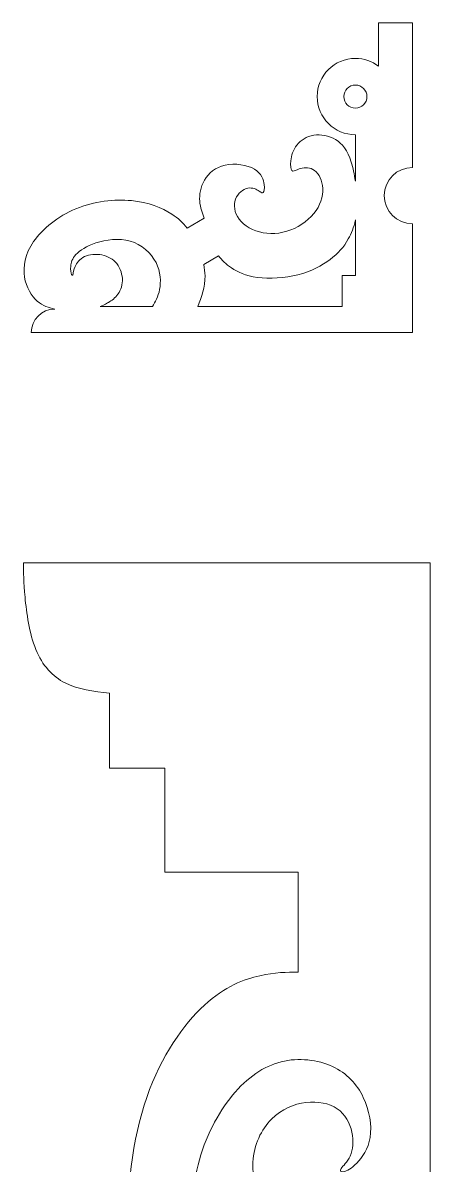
# Model space of a CAD drawing. Header units: millimetres. Extents: x -77 to 114, y -14 to 198.
# Drawn here: x 93.5 to 114.4, y 122.5 to 181 of the extents above; entities that cross this region are included whole.
import ezdxf

# ---------------------------------------------------------------- set-up
doc = ezdxf.new("R2010")
doc.units = ezdxf.units.MM
doc.header["$MEASUREMENT"] = 0
doc.layers.add('Default', color=7, linetype='Continuous')

msp = doc.modelspace()

# ---------------------------------------------------------------- linework, layer by layer
at = {"layer": 'Default', "lineweight": 9}
msp.add_ellipse((110.586, 177.229), major_axis=(0, 0.591), ratio=1, dxfattribs=at)
for points, knots in [([(113.504, 173.591), (113.504, 173.591), (113.504, 181.008), (113.504, 181.008), (113.504, 181.008), (113.504, 181.008), (111.767, 181.008), (111.767, 181.008)], [0, 0, 0, 0, 0.333333, 0.333333, 0.333333, 0.333333, 1, 1, 1, 1]), ([(111.767, 178.791), (111.439, 179.04), (111.03, 179.187), (110.586, 179.187), (110.586, 179.187), (109.505, 179.187), (108.628, 178.311), (108.628, 177.229), (108.628, 177.229), (108.628, 176.148), (109.505, 175.271), (110.586, 175.271)], [0, 0, 0, 0, 0.25, 0.25, 0.25, 0.25, 0.5, 0.5, 0.5, 0.5, 1, 1, 1, 1]), ([(110.586, 172.887), (110.534, 173.242), (110.46, 173.584), (110.373, 173.865), (110.373, 173.865), (110.178, 174.493), (109.912, 174.822), (109.571, 175.025), (109.571, 175.025), (109.229, 175.228), (108.81, 175.306), (108.448, 175.247), (108.448, 175.247), (108.087, 175.189), (107.782, 174.994), (107.587, 174.744), (107.587, 174.744), (107.391, 174.493), (107.305, 174.185), (107.277, 173.937), (107.277, 173.937), (107.249, 173.689), (107.28, 173.501), (107.334, 173.435), (107.334, 173.435), (107.388, 173.369), (107.465, 173.425), (107.637, 173.491), (107.637, 173.491), (107.81, 173.557), (108.078, 173.634), (108.321, 173.538), (108.321, 173.538), (108.564, 173.443), (108.783, 173.175), (108.87, 172.809), (108.87, 172.809), (108.958, 172.443), (108.915, 171.977), (108.67, 171.545), (108.67, 171.545), (108.426, 171.113), (107.979, 170.712), (107.466, 170.472), (107.466, 170.472), (106.954, 170.232), (106.375, 170.152), (105.858, 170.247), (105.858, 170.247), (105.341, 170.343), (104.885, 170.614), (104.633, 170.946), (104.633, 170.946), (104.38, 171.278), (104.331, 171.673), (104.445, 171.974), (104.445, 171.974), (104.559, 172.276), (104.836, 172.486), (105.077, 172.533), (105.077, 172.533), (105.319, 172.581), (105.526, 172.467), (105.652, 172.387), (105.652, 172.387), (105.778, 172.307), (105.824, 172.261), (105.864, 172.305), (105.864, 172.305), (105.904, 172.35), (105.938, 172.486), (105.907, 172.721), (105.907, 172.721), (105.876, 172.956), (105.781, 173.292), (105.413, 173.509), (105.413, 173.509), (105.045, 173.726), (104.405, 173.825), (103.908, 173.717), (103.908, 173.717), (103.41, 173.609), (103.056, 173.295), (102.85, 172.943), (102.85, 172.943), (102.644, 172.59), (102.585, 172.199), (102.608, 171.868), (102.608, 171.868), (102.632, 171.536), (102.737, 171.263), (102.842, 170.991)], [0, 0, 0, 0, 0.041667, 0.041667, 0.041667, 0.041667, 0.083333, 0.083333, 0.083333, 0.083333, 0.125, 0.125, 0.125, 0.125, 0.166667, 0.166667, 0.166667, 0.166667, 0.208333, 0.208333, 0.208333, 0.208333, 0.25, 0.25, 0.25, 0.25, 0.291667, 0.291667, 0.291667, 0.291667, 0.333333, 0.333333, 0.333333, 0.333333, 0.375, 0.375, 0.375, 0.375, 0.416667, 0.416667, 0.416667, 0.416667, 0.458333, 0.458333, 0.458333, 0.458333, 0.5, 0.5, 0.5, 0.5, 0.541667, 0.541667, 0.541667, 0.541667, 0.583333, 0.583333, 0.583333, 0.583333, 0.625, 0.625, 0.625, 0.625, 0.666667, 0.666667, 0.666667, 0.666667, 0.708333, 0.708333, 0.708333, 0.708333, 0.75, 0.75, 0.75, 0.75, 0.791667, 0.791667, 0.791667, 0.791667, 0.833333, 0.833333, 0.833333, 0.833333, 0.875, 0.875, 0.875, 0.875, 0.916667, 0.916667, 0.916667, 0.916667, 1, 1, 1, 1]), ([(113.504, 173.591), (112.708, 173.591), (112.063, 172.946), (112.063, 172.15), (112.063, 172.15), (112.063, 171.354), (112.708, 170.709), (113.504, 170.709)], [0, 0, 0, 0, 0.333333, 0.333333, 0.333333, 0.333333, 1, 1, 1, 1]), ([(95.175, 166.332), (94.873, 166.409), (94.571, 166.486), (94.282, 166.743), (94.282, 166.743), (93.993, 166.999), (93.715, 167.437), (93.629, 167.975), (93.629, 167.975), (93.543, 168.514), (93.648, 169.154), (94.097, 169.801), (94.097, 169.801), (94.547, 170.447), (95.341, 171.1), (96.265, 171.482), (96.265, 171.482), (97.188, 171.863), (98.241, 171.975), (99.109, 171.894), (99.109, 171.894), (99.977, 171.814), (100.661, 171.543), (101.184, 171.199), (101.184, 171.199), (101.497, 170.992), (101.753, 170.76), (101.97, 170.488)], [0, 0, 0, 0, 0.125, 0.125, 0.125, 0.125, 0.25, 0.25, 0.25, 0.25, 0.375, 0.375, 0.375, 0.375, 0.5, 0.5, 0.5, 0.5, 0.625, 0.625, 0.625, 0.625, 0.75, 0.75, 0.75, 0.75, 1, 1, 1, 1]), ([(93.974, 165.131), (93.974, 165.131), (113.504, 165.131), (113.504, 165.131), (113.504, 165.131), (113.504, 165.131), (113.504, 170.709), (113.504, 170.709)], [0, 0, 0, 0, 0.333333, 0.333333, 0.333333, 0.333333, 1, 1, 1, 1]), ([(103.574, 169.058), (103.754, 168.851), (103.935, 168.644), (104.236, 168.441), (104.236, 168.441), (104.537, 168.237), (104.959, 168.037), (105.567, 167.958), (105.567, 167.958), (106.175, 167.88), (106.969, 167.923), (107.642, 168.095), (107.642, 168.095), (108.314, 168.268), (108.866, 168.569), (109.285, 168.88), (109.285, 168.88), (109.703, 169.191), (109.99, 169.512), (110.223, 169.93), (110.223, 169.93), (110.376, 170.203), (110.506, 170.518), (110.586, 170.904)], [0, 0, 0, 0, 0.142857, 0.142857, 0.142857, 0.142857, 0.285714, 0.285714, 0.285714, 0.285714, 0.428571, 0.428571, 0.428571, 0.428571, 0.571429, 0.571429, 0.571429, 0.571429, 0.714286, 0.714286, 0.714286, 0.714286, 1, 1, 1, 1]), ([(100.186, 166.461), (100.333, 166.709), (100.481, 166.958), (100.552, 167.341), (100.552, 167.341), (100.623, 167.724), (100.617, 168.242), (100.368, 168.723), (100.368, 168.723), (100.118, 169.205), (99.626, 169.652), (99.044, 169.822), (99.044, 169.822), (98.462, 169.993), (97.791, 169.889), (97.29, 169.726), (97.29, 169.726), (96.79, 169.562), (96.461, 169.34), (96.265, 169.128), (96.265, 169.128), (96.07, 168.916), (96.008, 168.712), (95.994, 168.529), (95.994, 168.529), (95.98, 168.346), (96.014, 168.183), (96.043, 168.111), (96.043, 168.111), (96.073, 168.038), (96.098, 168.057), (96.114, 168.132), (96.114, 168.132), (96.131, 168.208), (96.141, 168.34), (96.222, 168.514), (96.222, 168.514), (96.304, 168.688), (96.458, 168.904), (96.705, 169.023), (96.705, 169.023), (96.953, 169.144), (97.295, 169.168), (97.598, 169.108), (97.598, 169.108), (97.901, 169.048), (98.166, 168.903), (98.354, 168.664), (98.354, 168.664), (98.542, 168.423), (98.653, 168.087), (98.647, 167.788), (98.647, 167.788), (98.64, 167.487), (98.517, 167.223), (98.363, 167.033), (98.363, 167.033), (98.209, 166.844), (98.025, 166.73), (97.877, 166.647), (97.877, 166.647), (97.729, 166.564), (97.619, 166.512), (97.508, 166.461)], [0, 0, 0, 0, 0.058824, 0.058824, 0.058824, 0.058824, 0.117647, 0.117647, 0.117647, 0.117647, 0.176471, 0.176471, 0.176471, 0.176471, 0.235294, 0.235294, 0.235294, 0.235294, 0.294118, 0.294118, 0.294118, 0.294118, 0.352941, 0.352941, 0.352941, 0.352941, 0.411765, 0.411765, 0.411765, 0.411765, 0.470588, 0.470588, 0.470588, 0.470588, 0.529412, 0.529412, 0.529412, 0.529412, 0.588235, 0.588235, 0.588235, 0.588235, 0.647059, 0.647059, 0.647059, 0.647059, 0.705882, 0.705882, 0.705882, 0.705882, 0.764706, 0.764706, 0.764706, 0.764706, 0.823529, 0.823529, 0.823529, 0.823529, 0.882353, 0.882353, 0.882353, 0.882353, 1, 1, 1, 1]), ([(102.812, 168.618), (102.851, 168.423), (102.875, 168.228), (102.879, 168.045), (102.879, 168.045), (102.893, 167.452), (102.705, 166.956), (102.517, 166.461)], [0, 0, 0, 0, 0.333333, 0.333333, 0.333333, 0.333333, 1, 1, 1, 1]), ([(102.517, 166.461), (102.517, 166.461), (109.902, 166.461), (109.902, 166.461), (109.902, 166.461), (109.902, 166.461), (109.902, 168.049), (109.902, 168.049)], [0, 0, 0, 0, 0.333333, 0.333333, 0.333333, 0.333333, 1, 1, 1, 1]), ([(93.581, 153.326), (93.581, 153.326), (114.417, 153.326), (114.417, 153.326), (114.417, 153.326), (114.417, 153.326), (114.417, 5.259), (114.417, 5.259), (114.417, 5.259), (114.417, 5.259), (110.832, 5.259), (110.832, 5.259)], [0, 0, 0, 0, 0.25, 0.25, 0.25, 0.25, 0.5, 0.5, 0.5, 0.5, 1, 1, 1, 1]), ([(93.581, 153.326), (93.581, 152.833), (93.581, 152.34), (93.655, 151.559), (93.655, 151.559), (93.729, 150.777), (93.877, 149.705), (94.209, 148.886), (94.209, 148.886), (94.541, 148.067), (95.058, 147.501), (95.717, 147.168), (95.717, 147.168), (96.376, 146.836), (97.177, 146.737), (97.977, 146.639)], [0, 0, 0, 0, 0.2, 0.2, 0.2, 0.2, 0.4, 0.4, 0.4, 0.4, 0.6, 0.6, 0.6, 0.6, 1, 1, 1, 1]), ([(97.977, 146.639), (97.977, 146.639), (97.977, 142.797), (97.977, 142.797), (97.977, 142.797), (97.977, 142.797), (100.822, 142.797), (100.822, 142.797), (100.822, 142.797), (100.822, 142.797), (100.822, 137.477), (100.822, 137.477), (100.822, 137.477), (100.822, 137.477), (107.656, 137.477), (107.656, 137.477), (107.656, 137.477), (107.656, 137.477), (107.656, 132.342), (107.656, 132.342)], [0, 0, 0, 0, 0.166667, 0.166667, 0.166667, 0.166667, 0.333333, 0.333333, 0.333333, 0.333333, 0.5, 0.5, 0.5, 0.5, 0.666667, 0.666667, 0.666667, 0.666667, 1, 1, 1, 1]), ([(107.656, 132.342), (107.065, 132.342), (106.473, 132.342), (105.685, 132.164), (105.685, 132.164), (104.897, 131.985), (103.912, 131.628), (102.847, 130.649), (102.847, 130.649), (101.781, 129.67), (100.636, 128.069), (99.898, 125.926), (99.898, 125.926), (99.159, 123.784), (98.826, 121.099), (98.893, 118.439), (98.893, 118.439), (98.961, 115.779), (99.43, 113.144), (100.144, 111.131), (100.144, 111.131), (100.858, 109.117), (101.819, 107.726), (102.668, 106.735), (102.668, 106.735), (103.518, 105.743), (104.257, 105.152), (104.817, 104.77), (104.817, 104.77), (105.377, 104.389), (105.759, 104.216), (106.141, 104.044), (106.141, 104.044), (106.03, 104.524), (105.919, 105.004), (106.104, 105.509), (106.104, 105.509), (106.288, 106.014), (106.769, 106.544), (107.335, 106.617), (107.335, 106.617), (107.902, 106.691), (108.554, 106.31), (109.157, 105.349), (109.157, 105.349), (109.761, 104.389), (110.315, 102.849), (110.586, 99.678), (110.586, 99.678), (110.857, 96.507), (110.845, 91.705), (110.832, 86.902)], [0, 0, 0, 0, 0.071429, 0.071429, 0.071429, 0.071429, 0.142857, 0.142857, 0.142857, 0.142857, 0.214286, 0.214286, 0.214286, 0.214286, 0.285714, 0.285714, 0.285714, 0.285714, 0.357143, 0.357143, 0.357143, 0.357143, 0.428571, 0.428571, 0.428571, 0.428571, 0.5, 0.5, 0.5, 0.5, 0.571429, 0.571429, 0.571429, 0.571429, 0.642857, 0.642857, 0.642857, 0.642857, 0.714286, 0.714286, 0.714286, 0.714286, 0.785714, 0.785714, 0.785714, 0.785714, 0.857143, 0.857143, 0.857143, 0.857143, 1, 1, 1, 1]), ([(112.154, 120.688), (111.819, 120.253), (111.484, 119.818), (110.935, 119.458), (110.935, 119.458), (110.385, 119.099), (109.622, 118.816), (108.748, 118.871), (108.748, 118.871), (107.873, 118.926), (106.888, 119.321), (106.242, 120.016), (106.242, 120.016), (105.595, 120.712), (105.287, 121.71), (105.33, 122.602), (105.33, 122.602), (105.373, 123.495), (105.768, 124.283), (106.285, 124.807), (106.285, 124.807), (106.802, 125.33), (107.442, 125.589), (108.052, 125.663), (108.052, 125.663), (108.661, 125.737), (109.24, 125.625), (109.653, 125.343), (109.653, 125.343), (110.065, 125.059), (110.312, 124.603), (110.41, 124.148), (110.41, 124.148), (110.509, 123.692), (110.459, 123.236), (110.318, 122.916), (110.318, 122.916), (110.176, 122.596), (109.942, 122.412), (109.856, 122.283), (109.856, 122.283), (109.77, 122.153), (109.831, 122.079), (109.985, 122.11), (109.985, 122.11), (110.139, 122.141), (110.385, 122.276), (110.662, 122.559), (110.662, 122.559), (110.939, 122.842), (111.247, 123.274), (111.34, 123.877), (111.34, 123.877), (111.432, 124.48), (111.309, 125.256), (110.989, 125.927), (110.989, 125.927), (110.669, 126.598), (110.151, 127.165), (109.407, 127.51), (109.407, 127.51), (108.662, 127.854), (107.688, 127.978), (106.784, 127.75), (106.784, 127.75), (105.879, 127.522), (105.041, 126.943), (104.29, 126.032), (104.29, 126.032), (103.539, 125.121), (102.874, 123.877), (102.523, 122.461), (102.523, 122.461), (102.172, 121.045), (102.135, 119.456), (102.227, 117.929), (102.227, 117.929), (102.319, 116.402), (102.541, 114.937), (102.831, 113.767), (102.831, 113.767), (103.12, 112.597), (103.477, 111.723), (103.76, 111.101), (103.76, 111.101), (104.043, 110.479), (104.253, 110.109), (104.462, 109.74), (104.462, 109.74), (104.979, 110.06), (105.497, 110.381), (106.278, 110.559), (106.278, 110.559), (107.06, 110.737), (108.107, 110.775), (108.987, 110.516), (108.987, 110.516), (109.868, 110.257), (110.583, 109.703), (111.082, 109.106), (111.082, 109.106), (111.583, 108.509), (111.868, 107.868), (112.154, 107.228)], [0, 0, 0, 0, 0.037037, 0.037037, 0.037037, 0.037037, 0.074074, 0.074074, 0.074074, 0.074074, 0.111111, 0.111111, 0.111111, 0.111111, 0.148148, 0.148148, 0.148148, 0.148148, 0.185185, 0.185185, 0.185185, 0.185185, 0.222222, 0.222222, 0.222222, 0.222222, 0.259259, 0.259259, 0.259259, 0.259259, 0.296296, 0.296296, 0.296296, 0.296296, 0.333333, 0.333333, 0.333333, 0.333333, 0.37037, 0.37037, 0.37037, 0.37037, 0.407407, 0.407407, 0.407407, 0.407407, 0.444444, 0.444444, 0.444444, 0.444444, 0.481481, 0.481481, 0.481481, 0.481481, 0.518519, 0.518519, 0.518519, 0.518519, 0.555556, 0.555556, 0.555556, 0.555556, 0.592593, 0.592593, 0.592593, 0.592593, 0.62963, 0.62963, 0.62963, 0.62963, 0.666667, 0.666667, 0.666667, 0.666667, 0.703704, 0.703704, 0.703704, 0.703704, 0.740741, 0.740741, 0.740741, 0.740741, 0.777778, 0.777778, 0.777778, 0.777778, 0.814815, 0.814815, 0.814815, 0.814815, 0.851852, 0.851852, 0.851852, 0.851852, 0.888889, 0.888889, 0.888889, 0.888889, 0.925926, 0.925926, 0.925926, 0.925926, 1, 1, 1, 1])]:
    msp.add_open_spline(points, degree=3, knots=knots, dxfattribs=at)
for points in [[(111.767, 178.791), (111.767, 178.791), (111.767, 181.008), (111.767, 181.008)], [(110.586, 175.271), (110.586, 175.271), (110.586, 172.886), (110.586, 172.886)], [(101.97, 170.488), (101.97, 170.488), (102.842, 170.991), (102.842, 170.991)], [(110.586, 170.903), (110.586, 170.903), (110.586, 168.049), (110.586, 168.049)], [(102.812, 168.618), (102.812, 168.618), (103.574, 169.058), (103.574, 169.058)], [(109.902, 168.049), (109.902, 168.049), (110.586, 168.049), (110.586, 168.049)], [(93.974, 165.131), (93.974, 165.794), (94.512, 166.332), (95.175, 166.332)], [(97.508, 166.461), (97.508, 166.461), (100.186, 166.461), (100.186, 166.461)]]:
    msp.add_open_spline(points, degree=3, dxfattribs=at)

doc.saveas('drawing.dxf')
